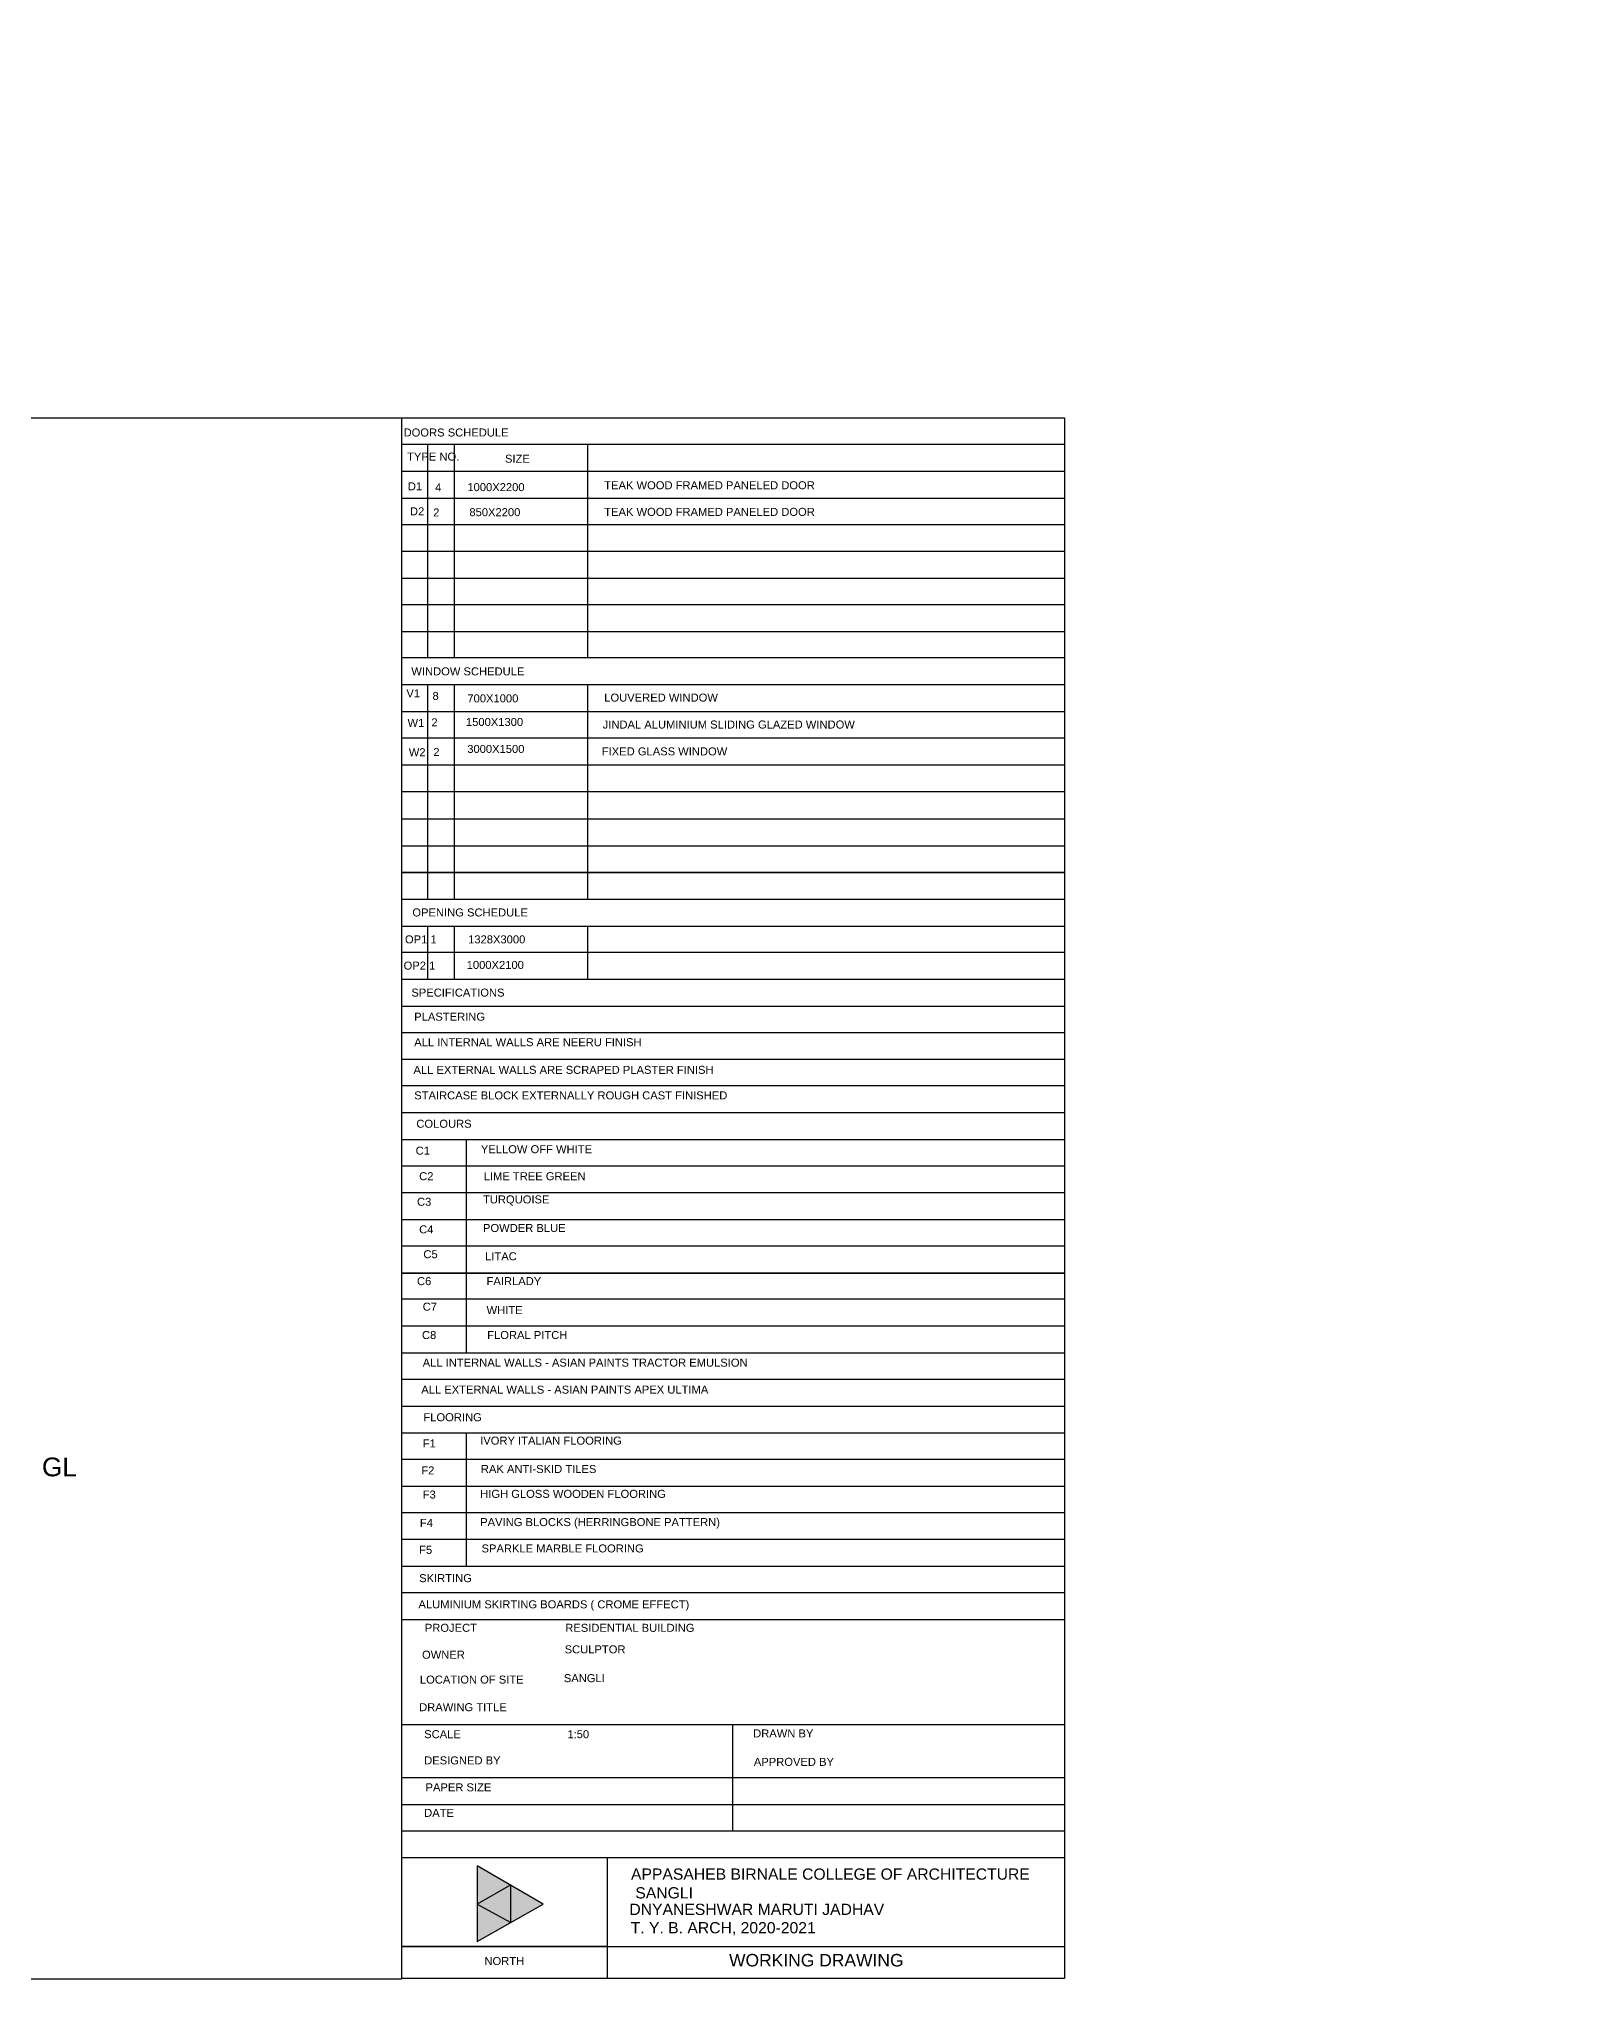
# Model space of a CAD drawing. Header units: metres. Extents: x 3586 to 7307, y 3108 to 6437.
# Drawn here: x 3926.02 to 3950.34, y 3199.54 to 3230.61 of the extents above; entities that cross this region are included whole.
import ezdxf

# ---------------------------------------------------------------- set-up
doc = ezdxf.new("R2010")
doc.units = ezdxf.units.M
doc.linetypes.add('DASHED', pattern=[0.75, 0.5, -0.25])
for name, color, linetype in [('DIMENSION', 255, 'DASHED'), ('PDF2_0', 7, 'Continuous'), ('PDF2_Text', 7, 'Continuous'), ('wall', 7, 'Continuous')]:
    doc.layers.add(name, color=color, linetype=linetype)
doc.styles.add('PDF Arial', font='arial.ttf')
doc.styles.get("Standard").update_dxf_attribs({"font": 'arial.ttf'})

msp = doc.modelspace()

# ---------------------------------------------------------------- hatches: boundary and pattern name
at = {"layer": 'wall'}
h = msp.add_hatch(dxfattribs=at)
h.set_pattern_fill('ANSI35', color=256, scale=0.05)
h.paths.add_polyline_path([(3848.167, 3244.318), (3847.867, 3244.318), (3847.867, 3242.318), (3847.017, 3242.318), (3847.017, 3242.018), (3848.167, 3242.018)])
h.paths.add_polyline_path([(3852.152, 3245.618), (3850.231, 3245.618), (3850.231, 3245.318), (3852.152, 3245.318)])
h.paths.add_polyline_path([(3851.467, 3245.965), (3851.167, 3245.965), (3851.167, 3245.618), (3851.467, 3245.618)])
h.paths.add_polyline_path([(3851.467, 3247.368), (3851.426, 3247.368), (3851.426, 3247.367), (3851.301, 3247.367), (3851.167, 3247.368), (3851.167, 3246.965), (3851.467, 3246.965)])
h.paths.add_polyline_path([(3851.467, 3249.264), (3851.167, 3249.264), (3851.167, 3248.868), (3851.467, 3248.868)])
h.paths.add_polyline_path([(3851.467, 3250.618), (3851.167, 3250.618), (3851.167, 3250.264), (3851.467, 3250.264)])
h.paths.add_polyline_path([(3852.152, 3250.918), (3849.167, 3250.918), (3849.167, 3250.618), (3852.152, 3250.618)])
h.paths.add_polyline_path([(3849.167, 3250.918), (3848.231, 3250.921), (3848.231, 3250.618), (3849.167, 3250.618)])
h.paths.add_polyline_path([(3842.167, 3247.118), (3841.867, 3247.118), (3841.867, 3245.618), (3842.167, 3245.618)])
h.paths.add_polyline_path([(3837.367, 3245.965), (3837.067, 3245.965), (3837.067, 3245.618), (3837.367, 3245.618)])
h.paths.add_polyline_path([(3837.367, 3248.418), (3837.067, 3248.418), (3837.067, 3246.965), (3837.367, 3246.965)])
h.paths.add_polyline_path([(3916.648, 3245.142), (3915.359, 3245.142), (3915.359, 3250.442), (3915.059, 3250.442), (3915.059, 3245.142), (3913.77, 3245.142), (3913.77, 3244.842), (3916.648, 3244.842)])
h.paths.add_polyline_path([(3913.07, 3245.142), (3912.414, 3245.142), (3912.414, 3244.842), (3913.07, 3244.842)])
h.paths.add_polyline_path([(3912.014, 3245.142), (3910.943, 3245.142), (3910.943, 3244.842), (3912.014, 3244.842)])
h.paths.add_polyline_path([(3910.243, 3245.142), (3908.656, 3245.142), (3908.656, 3244.975), (3908.589, 3244.975), (3908.589, 3245.075), (3908.623, 3245.075), (3908.623, 3245.092, 0.013524), (3908.621, 3245.142), (3908.559, 3245.142), (3908.559, 3244.842), (3910.243, 3244.842)])
h.paths.add_polyline_path([(3907.259, 3245.142), (3904.759, 3245.142), (3904.759, 3247.342), (3905.616, 3247.342), (3905.616, 3247.642), (3904.759, 3247.642), (3904.759, 3250.142), (3905.55, 3250.142), (3905.55, 3250.442), (3904.459, 3250.442), (3904.459, 3244.842), (3907.259, 3244.842)])
h.paths.add_polyline_path([(3907.559, 3246.342), (3907.259, 3246.342), (3907.259, 3245.142), (3907.559, 3245.142)])
h.paths.add_polyline_path([(3921.659, 3246.142), (3921.359, 3246.142), (3921.359, 3245.142), (3919.85, 3245.142), (3919.85, 3244.842), (3921.659, 3244.842)])
h.paths.add_polyline_path([(3922.344, 3245.142), (3921.659, 3245.142), (3921.659, 3244.842), (3922.344, 3244.842)])
h.paths.add_polyline_path([(3921.659, 3250.442), (3919.359, 3250.442), (3919.359, 3250.142), (3921.359, 3250.142), (3921.359, 3249.142), (3921.659, 3249.142)])
h.paths.add_polyline_path([(3922.344, 3250.442), (3921.659, 3250.442), (3921.659, 3250.142), (3922.344, 3250.142)])
h.paths.add_polyline_path([(3922.732, 3253.358), (3922.432, 3253.358), (3922.432, 3251.267), (3922.732, 3251.267)])
h.paths.add_polyline_path([(3919.359, 3250.442), (3918.424, 3250.442), (3918.424, 3250.142), (3919.359, 3250.142)])
h.paths.add_polyline_path([(3914.059, 3250.442), (3912.459, 3250.442), (3912.459, 3250.142), (3914.059, 3250.142)])
h.paths.add_polyline_path([(3912.059, 3250.442), (3910.559, 3250.442), (3910.559, 3250.916), (3910.259, 3250.916), (3910.259, 3250.442), (3907.659, 3250.442), (3907.659, 3250.142), (3912.059, 3250.142)])
h.paths.add_polyline_path([(3910.559, 3251.585), (3910.259, 3251.585), (3910.259, 3250.916), (3910.559, 3250.916)])
h.paths.add_polyline_path([(3910.559, 3254.228), (3910.259, 3254.228), (3910.259, 3253.085), (3910.559, 3253.085)])
h.paths.add_polyline_path([(3911.059, 3254.528), (3907.659, 3254.528), (3907.659, 3254.228), (3911.059, 3254.228)])
h.paths.add_polyline_path([(3916.648, 3254.528), (3912.459, 3254.528), (3912.459, 3254.228), (3916.648, 3254.228)])
h.paths.add_polyline_path([(3917.959, 3254.528), (3916.648, 3254.528), (3916.648, 3254.228), (3917.959, 3254.228)])
h.paths.add_polyline_path([(3907.259, 3250.442), (3906.25, 3250.442), (3906.25, 3250.142), (3907.259, 3250.142)], flags=16)
h.paths.add_polyline_path([(3907.559, 3250.145), (3907.259, 3250.145), (3907.259, 3250.142), (3907.259, 3247.642), (3906.616, 3247.642), (3906.616, 3247.475), (3906.616, 3247.342), (3907.559, 3247.342)])
h.paths.add_polyline_path([(3918.359, 3258.528), (3918.059, 3258.528), (3918.059, 3254.528), (3918.359, 3254.528)])
h.paths.add_polyline_path([(3918.024, 3258.828), (3916.648, 3258.828), (3916.648, 3258.528), (3918.024, 3258.528)])
h.paths.add_polyline_path([(3916.648, 3256.269), (3915.359, 3256.269), (3915.359, 3258.528), (3915.717, 3258.528), (3915.717, 3258.828), (3913.587, 3258.828), (3913.587, 3258.528), (3915.059, 3258.528), (3915.059, 3255.969), (3916.648, 3255.969)])
h.paths.add_polyline_path([(3917.059, 3256.269), (3916.648, 3256.269), (3916.648, 3255.969), (3917.059, 3255.969)])
h.paths.add_polyline_path([(3916.648, 3258.828), (3916.417, 3258.828), (3916.417, 3258.528), (3916.648, 3258.528)], flags=17)
h.paths.add_polyline_path([(3912.014, 3258.828), (3910.181, 3258.828), (3910.181, 3258.528), (3912.014, 3258.528)])
h.paths.add_polyline_path([(3912.887, 3258.828), (3912.414, 3258.828), (3912.414, 3258.528), (3912.887, 3258.528)])
h.paths.add_polyline_path([(3909.481, 3258.828), (3907.659, 3258.828), (3907.659, 3258.528), (3909.481, 3258.528)])
h.paths.add_polyline_path([(3907.559, 3258.528), (3907.259, 3258.528), (3907.259, 3257.821), (3907.559, 3257.821)])
h.paths.add_polyline_path([(3907.559, 3256.321), (3907.259, 3256.321), (3907.259, 3254.528), (3907.559, 3254.528)])
h.paths.add_polyline_path([(3974.088, 3248.523), (3973.788, 3248.523), (3973.788, 3248.112), (3974.088, 3248.112)])
h.paths.add_polyline_path([(3974.088, 3246.812), (3973.788, 3246.812), (3973.788, 3246.008), (3974.088, 3246.008)])
h.paths.add_polyline_path([(3974.088, 3245.558), (3973.788, 3245.558), (3973.788, 3245.108), (3974.088, 3245.108)])
h.paths.add_polyline_path([(3971.088, 3245.558), (3970.788, 3245.558), (3970.788, 3245.108), (3971.088, 3245.108)])
h.paths.add_polyline_path([(3974.088, 3251.488), (3973.788, 3251.488), (3973.788, 3248.973), (3974.088, 3248.973)])
h.paths.add_polyline_path([(3974.088, 3252.838), (3973.788, 3252.838), (3973.788, 3251.938), (3974.088, 3251.938)])
h.paths.add_polyline_path([(3986.261, 3254.488), (3985.961, 3254.488), (3985.961, 3251.073), (3986.261, 3251.073)])
h.paths.add_polyline_path([(3986.261, 3249.573), (3985.961, 3249.573), (3985.961, 3248.108), (3986.261, 3248.108)])
h.paths.add_polyline_path([(3986.261, 3246.608), (3985.961, 3246.608), (3985.961, 3246.008), (3986.261, 3246.008)])
h.paths.add_polyline_path([(3986.261, 3245.558), (3985.961, 3245.558), (3985.961, 3245.108), (3986.261, 3245.108)])
h.paths.add_polyline_path([(3837.662, 3214.728), (3837.362, 3214.728), (3837.362, 3212.178), (3837.662, 3212.178)])
h.paths.add_polyline_path([(3840.212, 3214.728), (3839.912, 3214.728), (3839.912, 3212.178), (3840.212, 3212.178)])
h.paths.add_polyline_path([(3841.952, 3214.728), (3841.652, 3214.728), (3841.652, 3212.178), (3841.952, 3212.178)])
h.paths.add_polyline_path([(3846.032, 3214.728), (3845.732, 3214.728), (3845.732, 3212.178), (3846.032, 3212.178)])
h.paths.add_polyline_path([(3846.032, 3211.728), (3845.732, 3211.728), (3845.732, 3209.178), (3846.032, 3209.178)])
h.paths.add_polyline_path([(3837.662, 3211.728), (3837.362, 3211.728), (3837.362, 3209.178), (3837.662, 3209.178)])
h.paths.add_polyline_path([(3851.332, 3211.278), (3851.332, 3211.728), (3851.032, 3211.728), (3851.032, 3209.178), (3851.332, 3209.178)])
h.paths.add_polyline_path([(3854.632, 3211.728), (3854.332, 3211.728), (3854.332, 3209.178), (3854.632, 3209.178)])
h.paths.add_polyline_path([(3851.332, 3212.778), (3851.032, 3212.778), (3851.032, 3212.178), (3851.332, 3212.178)])
h.paths.add_polyline_path([(3851.332, 3214.728), (3851.032, 3214.728), (3851.032, 3214.273), (3851.332, 3214.273)])
h.paths.add_polyline_path([(3851.332, 3215.928), (3851.032, 3215.928), (3851.032, 3215.178), (3851.332, 3215.178)])
h.paths.add_polyline_path([(3854.632, 3208.728), (3854.332, 3208.728), (3854.332, 3208.278), (3854.632, 3208.278)])
h.paths.add_polyline_path([(3851.332, 3208.728), (3851.032, 3208.728), (3851.032, 3208.278), (3851.332, 3208.278)])
h.paths.add_polyline_path([(3846.032, 3208.728), (3845.732, 3208.728), (3845.732, 3208.278), (3846.032, 3208.278)])
h.paths.add_polyline_path([(3841.952, 3208.728), (3841.652, 3208.728), (3841.652, 3208.278), (3841.952, 3208.278)])
h.paths.add_polyline_path([(3840.212, 3208.728), (3839.912, 3208.728), (3839.912, 3208.278), (3840.212, 3208.278)])
h.paths.add_polyline_path([(3837.662, 3208.728), (3837.362, 3208.728), (3837.362, 3208.278), (3837.662, 3208.278)])

# ---------------------------------------------------------------- linework, layer by layer
at = {"layer": 'PDF2_0', "lineweight": 30}
msp.add_lwpolyline([(3896.828, 3224.534), (3931.827, 3224.534), (3931.827, 3199.537), (3896.828, 3199.537)], close=True, dxfattribs=at)
msp.add_lwpolyline([(3931.827, 3224.534), (3942.441, 3224.534), (3942.441, 3210.843), (3942.441, 3199.548), (3931.827, 3199.548)], dxfattribs=at)
at = {"layer": 'PDF2_0', "lineweight": 25}
for points in [[(3931.827, 3224.114), (3942.441, 3224.114)], [(3932.247, 3220.697), (3932.247, 3224.114)], [(3932.678, 3220.697), (3932.678, 3224.114)], [(3934.812, 3220.697), (3934.812, 3224.114)], [(3931.827, 3223.682), (3942.441, 3223.682)], [(3931.827, 3223.251), (3942.441, 3223.251)], [(3931.827, 3222.831), (3942.441, 3222.831)], [(3931.827, 3222.4), (3942.441, 3222.4)], [(3931.827, 3221.968), (3942.441, 3221.968)], [(3931.827, 3221.548), (3942.441, 3221.548)], [(3931.827, 3221.117), (3942.441, 3221.117)], [(3931.827, 3220.697), (3942.441, 3220.697)], [(3931.827, 3220.265), (3942.441, 3220.265)], [(3932.247, 3216.826), (3932.247, 3220.265)], [(3932.678, 3216.826), (3932.678, 3220.265)], [(3934.812, 3216.826), (3934.812, 3220.265)], [(3931.827, 3219.834), (3942.441, 3219.834)], [(3931.827, 3219.414), (3942.441, 3219.414)], [(3931.827, 3218.983), (3942.441, 3218.983)], [(3931.827, 3218.551), (3942.441, 3218.551)], [(3942.441, 3218.109), (3931.827, 3218.109)], [(3942.441, 3217.677), (3931.827, 3217.677)], [(3942.441, 3216.826), (3931.827, 3216.826)], [(3942.441, 3216.394), (3931.827, 3216.394)], [(3932.247, 3215.543), (3932.247, 3216.394)], [(3932.678, 3215.543), (3932.678, 3216.394)], [(3934.812, 3215.543), (3934.812, 3216.394)], [(3942.441, 3215.974), (3931.827, 3215.974)], [(3942.441, 3215.543), (3931.827, 3215.543)], [(3942.441, 3215.112), (3931.827, 3215.112)], [(3942.441, 3214.692), (3931.827, 3214.692)], [(3942.441, 3214.26), (3931.827, 3214.26)], [(3942.441, 3213.84), (3931.827, 3213.84)], [(3942.441, 3213.409), (3931.827, 3213.409)], [(3942.441, 3212.977), (3931.827, 3212.977)], [(3932.86, 3212.977), (3932.86, 3210.843), (3932.86, 3209.56)], [(3942.441, 3212.557), (3931.827, 3212.557)], [(3942.441, 3212.126), (3931.827, 3212.126)], [(3942.441, 3211.695), (3931.827, 3211.695)], [(3942.441, 3211.275), (3931.827, 3211.275)], [(3942.441, 3210.423), (3931.827, 3210.423)], [(3942.441, 3209.992), (3931.827, 3209.992)], [(3942.441, 3209.56), (3931.827, 3209.56)], [(3942.441, 3209.14), (3931.827, 3209.14)], [(3942.441, 3208.709), (3931.827, 3208.709)], [(3942.441, 3208.278), (3931.827, 3208.278)], [(3932.86, 3208.278), (3932.86, 3206.144)], [(3942.441, 3207.858), (3931.827, 3207.858)], [(3942.441, 3207.426), (3931.827, 3207.426)], [(3942.441, 3207.006), (3931.827, 3207.006)], [(3942.441, 3206.575), (3931.827, 3206.575)], [(3942.441, 3206.144), (3931.827, 3206.144)], [(3942.441, 3205.724), (3931.827, 3205.724)], [(3942.441, 3205.292), (3931.827, 3205.292)], [(3942.441, 3203.612), (3931.827, 3203.612)], [(3937.128, 3203.612), (3937.128, 3201.909)], [(3942.441, 3202.761), (3931.827, 3202.761)], [(3942.441, 3202.329), (3931.827, 3202.329)], [(3942.441, 3201.909), (3931.827, 3201.909)], [(3942.441, 3201.478), (3931.827, 3201.478)], [(3935.119, 3201.478), (3935.119, 3199.548)], [(3935.119, 3200.059), (3931.827, 3200.059), (3942.441, 3200.059)], [(3942.441, 3199.548), (3931.827, 3199.548)]]:
    msp.add_lwpolyline(points, dxfattribs=at)
for points in [[(3931.827, 3217.257), (3942.441, 3217.257)], [(3931.827, 3210.843), (3942.441, 3210.843)], [(3934.097, 3200.74), (3933.041, 3201.353), (3933.041, 3200.138)], [(3933.575, 3201.046), (3933.041, 3200.74), (3933.575, 3200.445)]]:
    msp.add_lwpolyline(points, close=True, dxfattribs=at)
at = {"layer": 'PDF2_0', "color": 11, "true_color": 0xf27172, "transparency": 33554559}
for points in [[(3933.041, 3201.353), (3933.575, 3201.046), (3933.041, 3201.046)], [(3933.575, 3201.046), (3933.041, 3201.046), (3933.041, 3200.74)], [(3933.575, 3201.046), (3933.575, 3200.74), (3933.041, 3200.74)], [(3933.575, 3200.74), (3933.041, 3200.74), (3933.575, 3200.445)], [(3933.041, 3200.74), (3933.575, 3200.445), (3933.041, 3200.445)], [(3933.575, 3200.445), (3933.041, 3200.445), (3933.041, 3200.138)]]:
    msp.add_solid(points, dxfattribs=at)
at = {"layer": 'PDF2_0', "color": 241, "true_color": 0xf7abad, "transparency": 33554559}
for points in [[(3933.575, 3201.046), (3933.575, 3200.74), (3933.041, 3200.74)], [(3933.575, 3200.74), (3933.041, 3200.74), (3933.575, 3200.445)]]:
    msp.add_solid(points, dxfattribs=at)
at = {"layer": 'PDF2_0', "color": 1, "transparency": 33554559}
for points in [[(3933.575, 3201.046), (3934.097, 3200.74), (3933.575, 3200.74)], [(3934.097, 3200.74), (3933.575, 3200.74), (3933.575, 3200.445)]]:
    msp.add_solid(points, dxfattribs=at)

# ---------------------------------------------------------------- texts
at = {"layer": 'DIMENSION', "attachment_point": 1}
for s, width, insert, char_height in [('4', 0.22412, (3932.364, 3223.486), 0.128), ('2', 0.22922, (3932.334, 3223.085), 0.128), ('850X2200', 1.00412, (3932.914, 3223.09), 0.1281), ('8', 0.25437, (3932.324, 3220.148), 0.128), ('W1', 0.23375, (3931.924, 3219.717), 0.1281), ('2', 0.37239, (3932.306, 3219.725), 0.128), ('1500X1300', 1.16578, (3932.859, 3219.731), 0.1281), ('W2', 0.18029, (3931.944, 3219.247), 0.1281), ('2', 0.2188, (3932.337, 3219.25), 0.128), ('3000X1500', 0.93012, (3932.88, 3219.299), 0.1281), ('SCULPTOR', 1.88441, (3934.439, 3204.882), 0.1281)]:
    msp.add_mtext_dynamic_manual_height_columns(s, width=width, gutter_width=12.5, heights=[0], dxfattribs=dict(at, insert=insert, char_height=char_height))
at = {"layer": 'PDF2_Text', "attachment_point": 7, "style": 'PDF Arial'}
for s, insert, char_height in [('DOORS SCHEDULE', (3931.861, 3224.236), 0.12812), ('TYPE NO.', (3931.917, 3223.85), 0.1281), ('SIZE', (3933.484, 3223.816), 0.1281), ('D1 ', (3931.929, 3223.376), 0.1281), ('1000X2200', (3932.882, 3223.361), 0.1281), ('TEAK WOOD FRAMED PANELED DOOR', (3935.073, 3223.391), 0.12812), ('D2 ', (3931.963, 3222.976), 0.1281), ('TEAK WOOD FRAMED PANELED DOOR', (3935.073, 3222.965), 0.12812), ('WINDOW SCHEDULE', (3931.985, 3220.411), 0.12812), ('V1 ', (3931.906, 3220.061), 0.1281), ('700X1000', (3932.882, 3219.979), 0.1281), ('LOUVERED WINDOW', (3935.073, 3219.991), 0.12812), ('JINDAL ALUMINIUM SLIDING GLAZED WINDOW', (3935.048, 3219.56), 0.12812), ('FIXED GLASS WINDOW', (3935.034, 3219.13), 0.12812), ('OPENING SCHEDULE', (3932.001, 3216.551), 0.12812), ('OP1 1', (3931.883, 3216.12), 0.1281), ('1328X3000', (3932.894, 3216.12), 0.1281), ('OP2 1', (3931.861, 3215.7), 0.1281), ('1000X2100', (3932.871, 3215.711), 0.1281), ('SPECIFICATIONS', (3931.985, 3215.268), 0.12812), ('PLASTERING', (3932.031, 3214.882), 0.1281), ('ALL INTERNAL WALLS ARE NEERU FINISH', (3932.031, 3214.474), 0.12812), ('ALL EXTERNAL WALLS ARE SCRAPED PLASTER FINISH', (3932.019, 3214.031), 0.12812), ('STAIRCASE BLOCK EXTERNALLY ROUGH CAST FINISHED', (3932.031, 3213.622), 0.12812), ('COLOURS', (3932.065, 3213.168), 0.1281), ('C1', (3932.054, 3212.737), 0.1281), ('YELLOW OFF WHITE', (3933.098, 3212.76), 0.12812), ('C2', (3932.11, 3212.328), 0.1281), ('LIME TREE GREEN', (3933.143, 3212.328), 0.12812), ('C3', (3932.076, 3211.919), 0.1281), ('TURQUOISE', (3933.132, 3211.923), 0.1281), ('C4', (3932.11, 3211.477), 0.1281), ('POWDER BLUE', (3933.132, 3211.499), 0.12812), ('C5', (3932.178, 3211.079), 0.1281), ('LITAC', (3933.166, 3211.045), 0.1281), ('C6', (3932.076, 3210.648), 0.1281), ('FAIRLADY', (3933.189, 3210.65), 0.1281), ('C7', (3932.167, 3210.239), 0.1281), ('WHITE', (3933.189, 3210.185), 0.1281), ('C8', (3932.156, 3209.785), 0.1281), ('FLORAL PITCH', (3933.2, 3209.785), 0.12812), ('ALL INTERNAL WALLS - ASIAN PAINTS TRACTOR EMULSION', (3932.167, 3209.343), 0.12812), ('ALL EXTERNAL WALLS - ASIAN PAINTS APEX ULTIMA', (3932.144, 3208.911), 0.12812), ('FLOORING', (3932.178, 3208.469), 0.1281), ('F1', (3932.167, 3208.051), 0.1281), ('IVORY ITALIAN FLOORING', (3933.087, 3208.094), 0.12812), ('F2', (3932.144, 3207.619), 0.1281), ('RAK ANTI-SKID TILES', (3933.098, 3207.64), 0.12812), ('F3', (3932.167, 3207.231), 0.1281), ('HIGH GLOSS WOODEN FLOORING', (3933.087, 3207.242), 0.12812), ('PAVING BLOCKS (HERRINGBONE PATTERN)', (3933.087, 3206.753), 0.12812), ('F4', (3932.122, 3206.779), 0.1281), ('F5', (3932.11, 3206.346), 0.1281), ('SPARKLE MARBLE FLOORING', (3933.109, 3206.368), 0.12812), ('SKIRTING', (3932.11, 3205.892), 0.1281), ('ALUMINIUM SKIRTING BOARDS ( CROME EFFECT)', (3932.099, 3205.436), 0.12812), ('PROJECT', (3932.201, 3205.097), 0.1281), ('RESIDENTIAL BUILDING', (3934.449, 3205.097), 0.12812), ('OWNER', (3932.156, 3204.666), 0.1281), ('LOCATION OF SITE', (3932.122, 3204.268), 0.12812), ('SANGLI', (3934.426, 3204.291), 0.1281), ('DRAWING TITLE', (3932.11, 3203.826), 0.12812), ('SCALE', (3932.19, 3203.394), 0.1281), ('1:50', (3934.483, 3203.394), 0.1281), ('DRAWN BY', (3937.457, 3203.408), 0.1281), ('DESIGNED BY', (3932.19, 3202.974), 0.12812), ('APPROVED BY', (3937.468, 3202.951), 0.12812), ('PAPER SIZE', (3932.212, 3202.543), 0.1281), ('DATE', (3932.19, 3202.136), 0.1281), ('APPASAHEB BIRNALE COLLEGE OF ARCHITECTURE\\P SANGLI', (3935.501, 3200.827), 0.17999), ('T. Y. B. ARCH, 2020-2021', (3935.496, 3200.237), 0.17999), ('NORTH', (3933.155, 3199.762), 0.1281), ('WORKING DRAWING', (3937.071, 3199.738), 0.19999)]:
    msp.add_mtext(s, dxfattribs=dict(at, insert=insert, char_height=char_height))
at = {"layer": 'wall', "attachment_point": 1}
for s, width, insert, char_height in [('GL', 2.12846, (3926.072, 3207.889), 0.3), ('   DNYANESHWAR MARUTI JADHAV ', 4.30952, (3935.266, 3200.745), 0.18)]:
    msp.add_mtext_dynamic_manual_height_columns(s, width=width, gutter_width=12.5, heights=[0], dxfattribs=dict(at, insert=insert, char_height=char_height))

doc.saveas('drawing.dxf')
